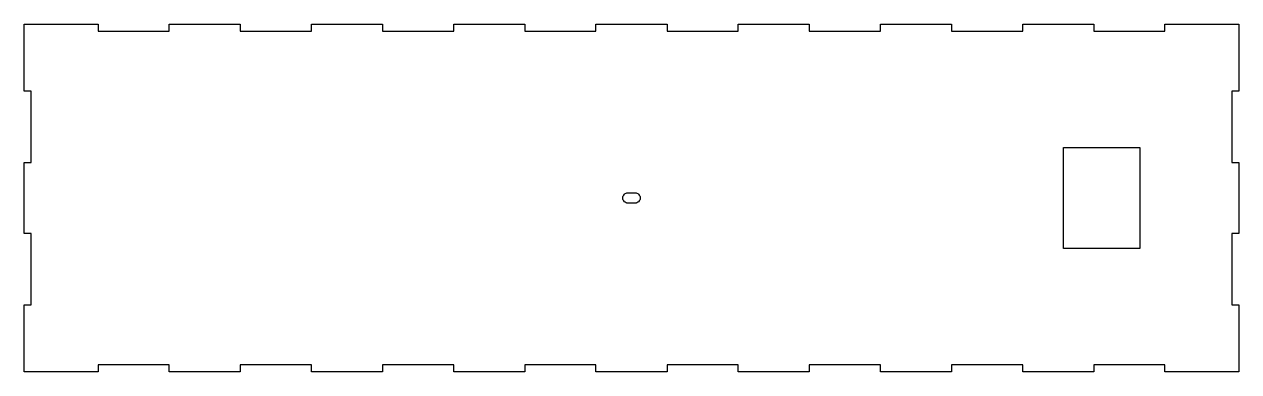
# Model space of a CAD drawing. Extents: x -478 to -128, y -146 to -46.
import ezdxf

# ---------------------------------------------------------------- set-up
doc = ezdxf.new("R2010")
doc.units = 0
doc.layers.add('Default_Layer', color=18, linetype='CONTINUOUS')

msp = doc.modelspace()

# ---------------------------------------------------------------- linework, layer by layer
at = {"layer": 'Default_Layer'}
for points in [[(-478, -146.24), (-478, -126.99), (-476, -126.99), (-476, -106.49), (-478, -106.49), (-478, -85.99), (-476, -85.99), (-476, -65.49), (-478, -65.49), (-478, -46.24), (-456.75, -46.24), (-456.75, -48.24), (-436.25, -48.24), (-436.25, -46.24), (-415.75, -46.24), (-415.75, -48.24), (-395.25, -48.24), (-395.25, -46.24), (-374.75, -46.24), (-374.75, -48.24), (-354.25, -48.24), (-354.25, -46.24), (-333.75, -46.24), (-333.75, -48.24), (-313.25, -48.24), (-313.25, -46.24), (-292.75, -46.24), (-292.75, -48.24), (-272.25, -48.24), (-272.25, -46.24), (-251.75, -46.24), (-251.75, -48.24), (-231.25, -48.24), (-231.25, -46.24), (-210.75, -46.24), (-210.75, -48.24), (-190.25, -48.24), (-190.25, -46.24), (-169.75, -46.24), (-169.75, -48.24), (-149.25, -48.24), (-149.25, -46.24), (-128, -46.24), (-128, -65.49), (-130, -65.49), (-130, -85.99), (-128, -85.99), (-128, -106.49), (-130, -106.49), (-130, -126.99), (-128, -126.99), (-128, -146.24), (-149.25, -146.24), (-149.25, -144.24), (-169.75, -144.24), (-169.75, -146.24), (-190.25, -146.24), (-190.25, -144.24), (-210.75, -144.24), (-210.75, -146.24), (-231.25, -146.24), (-231.25, -144.24), (-251.75, -144.24), (-251.75, -146.24), (-272.25, -146.24), (-272.25, -144.24), (-292.75, -144.24), (-292.75, -146.24), (-313.25, -146.24), (-313.25, -144.24), (-333.75, -144.24), (-333.75, -146.24), (-354.25, -146.24), (-354.25, -144.24), (-374.75, -144.24), (-374.75, -146.24), (-395.25, -146.24), (-395.25, -144.24), (-415.75, -144.24), (-415.75, -146.24), (-436.25, -146.24), (-436.25, -144.24), (-456.75, -144.24), (-456.75, -146.24), (-478, -146.24)], [(-178.54, -110.74), (-178.54, -81.74), (-156.54, -81.74), (-156.54, -110.74), (-178.54, -110.74)]]:
    msp.add_lwpolyline(points, close=True, dxfattribs=at)
for points in [[(-304, -97.74), (-304.15, -97.73), (-304.3, -97.71), (-304.58, -97.62), (-304.84, -97.48), (-305.06, -97.3), (-305.24, -97.08), (-305.38, -96.82), (-305.47, -96.54), (-305.49, -96.39), (-305.5, -96.24), (-305.49, -96.08), (-305.47, -95.94), (-305.38, -95.65), (-305.24, -95.4), (-305.06, -95.18), (-304.84, -94.99), (-304.58, -94.86), (-304.3, -94.77), (-304.15, -94.75), (-304, -94.74)], [(-304, -94.74), (-302, -94.74)], [(-302, -97.74), (-304, -97.74)], [(-302, -94.74), (-301.85, -94.75), (-301.7, -94.77), (-301.42, -94.86), (-301.16, -94.99), (-300.94, -95.18), (-300.76, -95.4), (-300.62, -95.65), (-300.53, -95.94), (-300.51, -96.08), (-300.5, -96.24), (-300.51, -96.39), (-300.53, -96.54), (-300.62, -96.82), (-300.76, -97.08), (-300.94, -97.3), (-301.16, -97.48), (-301.42, -97.62), (-301.7, -97.71), (-301.85, -97.73), (-302, -97.74)]]:
    msp.add_lwpolyline(points, dxfattribs=at)

doc.saveas('drawing.dxf')
